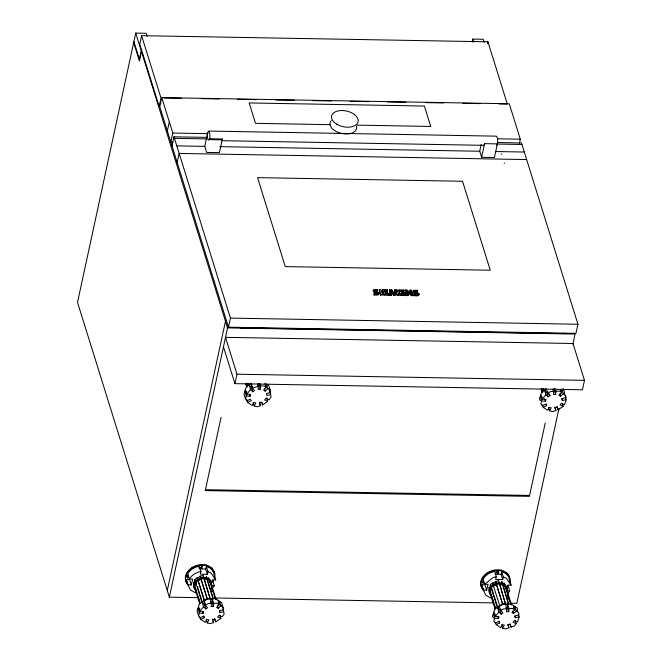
<?xml version="1.0" encoding="UTF-8"?>
<svg xmlns="http://www.w3.org/2000/svg" width="662" height="662" viewBox="0 0 662 662"><rect width="100%" height="100%" fill="white"/><g stroke="black" fill="none" stroke-linecap="round" stroke-linejoin="round"><path stroke-width="0.99" d="M394.279 292.753L394.188 293.39L391.664 289.782L389.438 289.741L389.901 295.269L391.424 295.293L391.598 294.499L390.654 290.577L393.791 294.54L393.617 295.335L394.891 295.36L395.09 294.11M378.978 293.787L378.093 294.995L375.114 295.095L374.088 294.954L374.295 293.349C385.102 294.64 364.448 289.186 377.696 289.575L377.563 291.181L374.849 291.073M374.088 294.954L374.295 293.349M418.773 294.209C419.435 296.609 415.306 295.773 414.015 295.657L414.213 294.052C425.029 295.343 404.366 289.89 417.623 290.287L417.49 291.892L414.768 291.776M414.015 295.657L414.213 294.052M394.891 295.36L395.322 293.2M395.537 292.273L395.586 291.47M188.008 576.594L186.303 575.89L187.826 577.992L188.058 575.352L186.667 576.246L186.303 575.89L188.132 575.179M481.688 581.12L483.202 583.222L483.434 580.582L482.044 581.484L481.688 581.12L483.384 581.824M211.451 603.446L211.112 606.558L213.321 606.45L213.66 603.33L212.345 599.102L210.135 599.218L211.451 603.446L208.116 603.62L205.369 605.473L207.595 607.733L205.774 608.966L203.548 606.706L202.233 602.478L204.053 601.245L205.162 602.37M213.321 606.45L212.005 602.213L212.345 599.102M506.835 608.684L506.488 611.796L508.697 611.68L509.045 608.568L507.721 604.332L505.511 604.447L506.835 608.684L503.492 608.85L500.745 610.712L502.971 612.971L501.151 614.195L498.933 611.945L497.609 607.708L499.429 606.475L500.745 610.712M508.697 611.68L507.382 607.451L507.721 604.332M553.018 388.842L553.804 391.383L553.465 394.494L555.675 394.387L556.014 391.267L555.228 388.735M555.675 394.387L554.351 390.15L554.524 388.594M257.626 383.646L258.42 386.186L258.064 389.355L260.274 389.239L260.629 386.07L259.843 383.53M260.274 389.239L258.958 385.003L259.132 383.422M377.737 290.386C367.782 289.178 388.544 294.722 374.262 294.16M207.703 132.748C206.792 134.378 207.678 143.464 209.581 138.78C210.491 137.15 209.606 128.064 207.703 132.748L204.757 146.376L206.635 152.409L219.428 152.632L222.374 139.003L209.581 138.78M395.404 292.993L395.843 290.676L397.142 295.401L398.822 295.426L398.987 294.631L396.977 289.873L394.767 289.84L394.593 291.28M147.072 36.244L146.145 33.282L135.727 33.1L77.52 302.36L169.34 597.157L198.211 597.67M141.585 35.665L139.748 44.164L159.145 106.441L160.982 97.943L141.585 35.665L487.927 41.797L507.324 104.075L499.057 103.926M139.401 59.315L141.238 50.817M141.461 51.528L139.417 60.97L133.683 42.55M519.43 143.232L520.299 139.194L509.268 103.769L161.76 97.612L159.799 106.698L228.473 327.185L575.973 333.342L577.943 324.256L521.474 142.967L497.758 142.545M167.354 130.96L169.323 121.874M161.76 97.612L172.799 133.037L170.829 142.123L172.782 142.156M172.004 145.897L173.974 136.802L206.966 137.39M177.184 162.504L179.145 153.418L526.646 159.575M167.271 590.529L225.477 321.269M169.34 597.157L227.546 327.897L135.727 33.1M228.473 327.185L230.434 318.099L173.974 136.802M221.067 417.317L205.261 490.608L529.401 496.351L545.215 423.059M234.936 383.646L236.979 374.195L225.502 337.347L573.002 343.504L584.48 380.352L582.444 389.802L234.936 383.646L223.458 346.797M374.634 291.206L374.808 290.411M379.351 289.567L380.658 295.103L382.288 295.136L382.454 294.333L380.981 289.592L379.351 289.567L380.658 295.103M384.175 291.189L387.328 291.297L387.311 289.708L382.636 289.625L382.462 290.419L383.943 295.161L388.842 295.252L388.817 293.655L385.466 293.655L384.994 292.273L387.576 292.356L387.402 293.15L384.821 293.067M383.943 295.161L382.636 289.625M385.301 294.449L385.466 293.655M387.311 289.708L387.328 291.297M387.502 290.502L384.349 290.386L384.779 291.586L387.344 291.594L387.402 293.15M388.817 293.655L388.842 295.252M390.654 290.577L390.481 291.379L393.617 295.335M390.563 291.379L390.737 290.585M389.901 295.269L389.438 289.741M391.664 289.782L391.871 291.239M396.977 289.873L397.2 291.727M400.584 291.479L403.737 291.594L403.721 289.997L399.045 289.915L398.872 290.709L400.353 295.459L405.252 295.542L405.218 293.945L401.875 293.945L401.395 292.563L403.986 292.645L403.812 293.44L401.23 293.357M400.353 295.459L399.045 289.915M403.721 289.997L403.737 291.594M403.911 290.792L400.758 290.676L401.189 291.876L403.746 291.884L403.812 293.44M412.923 294.88L411.441 290.13L410.001 290.105C413.477 298.521 408.479 288.715 405.268 290.022L406.567 295.566L407.991 295.591L408.156 294.789L406.898 291.156L411.499 294.855L412.923 294.88L412.749 295.674L411.325 295.649L406.725 291.95M405.218 293.945L405.252 295.542M406.973 290.055L406.948 291.023M406.567 295.566L405.268 290.022M410.001 290.105L410.548 292.935M411.325 295.649L411.499 294.855M417.623 290.287L417.49 291.892M472.147 42.095L472.8 39.075L483.227 39.257L484.154 42.219M487.522 43.692L487.927 41.797M208.53 131.059L496.318 136.157C498.337 137.812 497.567 141.478 497.369 143.877L494.423 157.506L481.63 157.283L479.751 151.25L481.224 144.432M481.63 157.283L484.576 143.654L497.369 143.877L496.848 145.292M558.918 408.686L516.84 603.314L510.65 603.206M562.841 390.53L563.279 388.511M572.87 344.141L575.046 334.053L227.546 327.897M394.353 292.414L394.767 289.84M394.105 293.547L394.527 291.619M191.293 584.902L189.638 579.614L186.378 579.498L188.025 584.794L191.293 584.902L192.675 579.142L189.406 579.027L187.76 573.739A14.134 10.807 -17.3 0 1 199.279 566.192L200.925 571.48L200.288 574.153L207.33 574.393L207.976 571.72L206.329 566.432L205.683 569.105L207.33 574.393M198.857 567.971L199.279 566.192M196.175 591.207L195.753 592.995L190.342 589.9L188.025 584.794M211.509 583.652L212.436 579.813L215.704 579.92L214.049 574.633A14.134 10.807 -17.3 0 0 206.329 566.432M486.669 590.14L485.023 584.844L481.754 584.736L483.401 590.024L486.669 590.14L488.051 584.372L484.791 584.265L483.144 578.969A14.134 10.807 -17.3 0 1 494.663 571.43L496.31 576.718L495.664 579.391L502.706 579.631L503.352 576.958L501.705 571.67L501.06 574.343L502.706 579.631M491.56 596.445L491.13 598.225L485.726 595.138L483.401 590.024M506.653 589.85L507.812 585.043L511.081 585.158L509.434 579.871A14.134 10.807 -17.3 0 0 501.705 571.67M395.148 293.994L395.578 292.199M484.576 143.654L483.748 145.334L221.538 140.692L222.374 139.003M497.807 573.772L498.552 571.132L496.31 572.514L497.807 573.772L498.809 572.597M244.965 391.689L245.552 389.885L246.868 394.122L250.617 394.469L250.029 396.273L246.281 395.926L244.965 391.689L246.843 391.863M246.943 399.889L247.737 402.43L251.262 400.667L250.335 399.161L246.802 400.924L245.403 398.64L246.281 395.926M198.037 608.783L198.617 607.013L199.932 611.241L203.681 611.589L203.102 613.36L199.353 613.012L198.037 608.783L199.907 608.957M200.305 617.72L200.826 619.409L204.351 617.679L203.416 616.198L199.891 617.927L198.484 615.685L199.353 613.012M540.391 396.72L540.97 394.949L542.286 399.178L546.034 399.525L545.455 401.296L541.706 400.949L540.391 396.72L542.261 396.894M541.706 400.949L540.837 403.621L542.244 405.864L545.769 404.134L546.704 405.616L543.179 407.345L542.393 404.813M493.413 614.013L493.993 612.242L495.308 616.471L499.057 616.818L498.486 618.589L494.729 618.25L493.413 614.013L495.292 614.187M494.729 618.25L493.86 620.923L495.275 623.157L498.792 621.428L499.727 622.917L496.21 624.647L495.681 622.95M202.001 568.509L200.934 567.276L201.902 566.084L202.001 568.509L201.397 567.69L202.158 566.01M194.653 583.81L194.181 582.312L195.356 579.763L194.843 579.664L195.547 581.923L197.789 579.788L197.086 577.529L194.843 579.664M203.11 576.106L203.308 575.675L200.065 576.122L200.76 578.381M202.448 602.503L201.927 602.412L195.762 582.626L198.012 580.491L204.393 600.649L207.371 599.242L200.983 579.084L204.227 578.638L204.028 579.068L207.057 579.631L212.924 598.473M207.057 579.631L207.256 579.2L209.606 580.698L215.39 599.151M204.227 578.638L210.193 598.853L212.204 599.226M490.029 589.048L489.566 587.542L490.741 584.993L490.219 584.902L490.923 587.153L493.173 585.018L492.47 582.759L490.219 584.902M498.486 581.344L498.685 580.905L495.441 581.36L496.144 583.619M502.342 593.723L499.611 583.867L496.359 584.323L502.748 604.48L499.777 605.879L499.553 605.507L497.303 607.642L491.146 587.864L493.389 585.721L499.777 605.879M508.3 603.711L502.632 584.43L504.982 585.928L510.766 604.381M505.569 604.083L499.611 583.867M259.396 402.273L260.447 405.657L257.204 406.758L254.175 405.988L255.83 402.943L253.827 402.43L252.164 405.475L247.737 402.43M212.502 619.202L213.553 622.586L210.317 623.67L207.28 622.909L208.927 619.913L206.916 619.417L205.27 622.404L200.826 619.409M554.847 407.138L555.906 410.523L552.671 411.607L549.634 410.845L551.281 407.85L549.27 407.353L547.623 410.349L543.179 407.345M507.878 624.432L508.929 627.816L505.694 628.9L502.665 628.147L504.312 625.151L502.301 624.647L500.654 627.642L496.21 624.647M495.308 616.471L498.933 611.945M246.868 394.122L250.501 389.504L249.185 385.276L251.014 384.018L252.114 385.168M199.932 611.241L203.548 606.706M542.286 399.178L545.902 394.643L544.586 390.415L546.407 389.182L547.722 393.418L549.948 395.669L548.128 396.902L545.902 394.643M515.185 620.228L516.236 623.612L514.316 626.02L511.072 627.104L510.079 624.249L507.936 624.961L508.929 627.816M248.283 383.389L248.862 385.276L250.559 383.646M201.927 602.412L204.169 600.269M545.778 388.925L544.28 390.348L543.692 388.462M265.189 385.64L266.571 384.357L267.887 388.586L270.253 390.208L270.501 392.674L266.637 393.418L266.836 395.388L270.708 394.635L270.99 397.291L269.053 399.749L265.876 398.342L264.601 399.964L267.771 401.371L262.599 404.929L261.606 402.016L259.463 402.753L260.447 405.657M265.007 383.281L266.331 387.518L263.567 390.075L265.131 391.143L267.887 388.586M218.237 602.834L219.618 601.576L218.046 600.525L219.362 604.754L216.615 607.269L218.179 608.328L220.934 605.813L219.618 601.576M560.59 390.77L561.964 389.521L563.288 393.749L565.646 395.346L565.911 397.763L562.046 398.499L562.253 400.427L566.151 399.889L564.487 404.714L561.31 403.332L560.035 404.929L563.213 406.319L558.049 409.811L557.048 406.948L554.905 407.668L555.906 410.523M560.664 389.306L561.715 392.69L558.968 395.206L560.532 396.265L563.288 393.749M513.621 608.072L514.995 606.814L513.422 605.755L514.746 609.992L511.991 612.499L513.563 613.558L516.31 611.043L514.995 606.814M484.791 584.265L492.76 577.719L496.31 576.718M373.591 290.535C371.97 292.579 376.19 292.968 377.348 293.663M413.518 291.247C411.847 293.498 416.489 293.473 417.441 294.631M251.212 383.455L246.322 386.815L243.972 394.055L245.403 398.64M251.014 384.018L252.33 388.255L254.539 390.547L252.718 391.805L251.403 387.568L252.619 386.732M205.774 608.966L204.459 604.737L205.667 603.909M545.794 389.173L541.731 391.921L539.406 399.037L540.482 400.742M548.128 396.902L546.804 392.674L548.02 391.846M547.722 393.418L550.47 391.556L553.804 391.383M213.553 622.586L212.552 619.731L214.695 619.011L215.696 621.866L220.86 618.374L219.809 614.99M501.151 614.195L499.835 609.967L501.043 609.148M197.781 579.407L197.309 577.901L200.288 576.503L200.065 576.122M204.393 600.649L198.236 580.864L201.207 579.465L200.983 579.084M194.206 586.284L193.734 584.778L194.247 584.538M208.174 577.976L208.679 577.736L209.151 579.242M209.482 580.177L209.986 579.937M195.166 587.5L194.661 587.74L194.587 585.175L195.108 585.274L196.283 582.726L195.762 582.626M216.193 599.855L210.913 582.899L210.4 583.131L209.531 581.666M493.157 584.645L492.693 583.139L495.664 581.732L495.441 581.36M493.612 586.102L496.583 584.695L496.359 584.323M489.582 591.522L489.119 590.016L489.623 589.776M503.55 583.205L504.055 582.965L504.758 585.225M504.858 585.407L505.363 585.167M504.469 586.168L504.982 585.928M252.33 388.255L258.42 386.186M191.558 567.831L195.182 566.713M486.942 573.06L490.567 571.943M220.934 605.813L223.301 607.402L223.566 609.826L219.693 610.563L219.908 612.491L223.773 611.754L224.062 614.369L222.134 616.777L218.957 615.395L217.682 616.992L220.86 618.374M514.755 616.032L515.284 617.72L519.149 616.984L517.51 622.015L514.333 620.633L513.058 622.23L516.236 623.612M201.579 578.274L203.201 578.042M207.148 598.87L210.392 598.415M502.524 604.108L505.768 603.653M257.485 385.085L258.958 385.003M260.629 386.07L263.964 385.896L266.331 387.518M552.878 390.224L554.351 390.15M556.014 391.267L559.349 391.101L561.715 392.69M210.524 602.288L212.005 602.213M213.66 603.33L217.004 603.156L219.362 604.754M505.909 607.526L507.382 607.451M509.045 608.568L512.38 608.395L514.746 609.992M501.217 153.923L501.821 154.254M164.085 97.993L181.661 98.307M201.306 98.655L218.874 98.961M237.484 99.292L256.095 99.623M275.74 99.97L294.35 100.301M312.96 100.632L331.571 100.963M350.181 101.294L368.792 101.617M387.394 101.948L406.005 102.279M425.649 102.627L443.226 102.941M462.87 103.289L480.447 103.603M330.048 124.663L255.515 123.347L249.16 102.949L424.375 106.052L430.722 126.45L357.232 125.143M172.799 133.037L207.86 133.658M497.617 138.797L520.299 139.194M174.454 138.341L206.42 138.912M497.203 144.059L521.954 144.498M209.349 139.616L222.134 139.839M176.795 145.88L204.757 146.376M219.61 146.641L479.751 151.25M495.615 151.532L524.304 152.037M380.824 294.309L382.454 294.333M384.117 294.367L389.016 294.449M390.075 294.474L391.598 294.499M393.791 294.54L395.065 294.557M397.316 294.598L398.987 294.631M400.527 294.656L405.425 294.747M406.741 294.764L408.156 294.789M230.434 318.099L577.943 324.256M236.979 374.195L584.48 380.352M205.46 489.698L529.6 495.441M214.711 597.96L493.124 602.892M504.154 163.34L504.552 163.018M495.019 574.136L501.06 574.343M199.643 568.898L205.683 569.105M506.43 590.81L509.69 590.918L508.044 585.63M211.865 585.605L214.314 585.688L212.667 580.4M376.645 290.27L377.53 290.378L377.563 291.181M414.18 294.863C428.463 295.434 407.701 289.89 417.656 291.09M496.972 571.596L498.527 571.869M499.405 584.306L502.433 584.869M489.119 590.016L489.044 587.442L489.566 587.542M491.146 587.864L491.659 587.955L490.484 590.504L489.971 590.405L490.037 592.978M193.734 584.778L193.668 582.212L194.181 582.312M248.862 385.276L249.384 385.375M503.352 576.958L506.364 578.183L511.081 585.158M207.976 571.72L210.988 572.944L215.704 579.92M483.326 589.768A14.978 11.461 -17.3 0 1 484.112 575.468A14.978 11.461 -17.3 0 1 501.589 570.255L507.415 573.424L509.409 576.619A14.978 11.461 -17.3 0 1 510.071 582.56M187.95 584.529A14.978 11.461 -17.3 0 1 188.736 570.239A14.978 11.461 -17.3 0 1 206.205 565.025L212.039 568.195L214.033 571.389A14.978 11.461 -17.3 0 1 214.695 577.322M501.589 570.255L507.415 573.424L507.961 575.303M206.205 565.025L212.039 568.195L212.85 571M561.864 389.165L564.223 390.762L564.545 393.741M516.31 611.043L518.677 612.64L518.942 615.056L515.069 615.792L515.284 617.72M266.463 384.01L268.822 385.623L270.253 390.208M200.934 567.276L201.397 567.69M509.409 576.619L505.04 572.2A14.978 11.461 -17.3 0 0 485.453 575.088A14.978 11.461 -17.3 0 0 483.881 590.794M214.033 571.389L209.664 566.97A14.978 11.461 -17.3 0 0 190.284 569.676A14.978 11.461 -17.3 0 0 188.174 585.241M544.586 390.415L546.804 392.674M497.609 607.708L499.835 609.967M202.233 602.478L204.459 604.737M249.185 385.276L251.403 387.568M250.501 389.504L252.718 391.805M482.044 581.484L483.202 583.222M186.667 576.246L187.826 577.992M493.504 618.043L492.429 616.339L494.754 609.214L502.069 604.265L510.948 603.81L517.245 608.055L517.576 611.043M504.907 586.904L505.776 588.369L506.289 588.129L506.339 589.842M406.633 291.95L406.973 292.712M398.218 294.052L398.822 295.426M395.677 291.47L397.142 295.401M407.478 294.127L407.991 295.591M472.8 39.075L473.727 42.037M564.363 333.135L564.512 333.598L240.364 327.847L240.223 327.392M565.125 395.222L565.911 397.763M565.34 397.15L566.126 399.691M561.732 398.739L562.253 400.427M559.746 393.725L560.532 396.265M562.419 403.779L563.213 406.319M556.999 406.418L558.049 409.811M549.419 393.981L549.948 395.669M548.583 407.461L549.634 410.845M542.443 389.223L543.03 391.11M541.93 389.124L542.807 391.954M541.624 388.627L542.509 391.457M544.669 398.756L545.455 401.296M546.175 403.928L546.704 405.616M541.119 388.867L542.294 392.64M518.363 614.452L519.149 616.984M506.066 587.426L511.569 605.085M508.706 598.233L509.583 601.063M512.769 611.018L513.563 613.558M507.406 595.585L508.284 598.415M502.417 583.727L501.713 581.468L501.978 583.412M502.632 584.43L508.797 604.216M498.685 580.905L499.388 583.164M502.93 595.61L505.272 603.148M510.021 623.72L511.072 627.104M495.664 581.732L496.128 583.239M496.583 584.695L502.748 604.48M403.746 291.884L403.986 292.645M491.957 588.899L493.422 593.607M494.009 595.494L497.526 606.797M501.606 624.754L502.665 628.147M489.044 587.442L489.516 588.948M489.971 590.405L495.54 608.304M491.345 595.179L493.48 602.155M494.655 605.929L495.532 608.75M497.956 616.901L498.486 618.589M499.198 621.221L499.727 622.917M495.027 608.99L489.822 592.275L489.772 590.562M387.344 291.594L387.576 292.356M269.186 388.437L270.501 392.674M269.657 391.25L270.708 394.635M264.337 388.611L265.131 391.143M266.72 397.986L267.771 401.371M261.804 402.388L262.599 404.929M253.124 402.604L254.175 405.988M246.727 383.257L247.613 386.078M246.504 384.101L247.389 386.922M249.508 394.577L250.029 396.273M245.685 383.886L246.57 386.707M246.281 399.227L246.802 400.924M133.889 41.607L139.624 60.027M222.242 605.589L223.566 609.826M222.986 609.214L223.773 611.754M219.379 610.794L219.908 612.491M217.393 605.788L218.179 608.328M211.443 588.468L212.32 591.298M207.032 578.497L206.337 576.238L206.602 578.174M207.256 579.2L213.421 598.986M203.308 575.675L204.012 577.926M204.318 580.011L209.895 597.91M214.645 618.482L215.696 621.866M200.288 576.503L200.751 578.009M201.207 579.465L207.371 599.242M204.053 601.245L205.369 605.473M197.458 586.491L199.51 593.086M200.098 594.972L202.15 601.568M206.23 619.524L207.28 622.909M193.668 582.212L194.371 584.472M194.587 585.175L200.164 603.074M195.464 588.444L196.341 591.274M198.103 596.925L198.981 599.747M202.58 611.663L203.102 613.36M203.822 615.991L204.351 617.679M194.438 587.037L199.651 603.761M199.37 616.231L199.891 617.927M198.484 615.685L197.053 611.1L199.378 603.984L206.693 599.036L215.572 598.572L221.869 602.817L222.2 605.804M411.483 291.685L411.896 293.192M390.944 293.332L391.424 295.293M496.194 571.455L496.31 572.514M210.913 582.899L210.955 584.612M356.495 126.003A13.554 8.01 12.2 0 1 345.399 133.964A13.554 8.01 12.2 0 1 330.115 124.837L330.032 124.572A13.571 8.018 12.2 0 1 330.694 121.403M331.149 120.757A13.571 8.018 12.2 0 1 331.323 120.55M490.947 595.039A9.045 6.918 -17.3 0 1 494.473 583.785A9.045 6.918 -17.3 0 1 506.736 587.79M483.434 589.089A14.134 10.807 -17.3 0 1 481.754 584.736M489.988 594.302A9.045 6.918 -17.3 0 1 496.93 583.727A9.045 6.918 -17.3 0 1 506.976 590.338M509.69 590.918A14.134 10.807 -17.3 0 1 508.027 593.193M213.536 580.375A14.978 11.461 -17.3 0 1 212.618 581.824M187.089 582.229A14.134 10.807 -17.3 0 1 186.378 579.498M195.571 589.809A9.045 6.918 -17.3 0 1 194.396 588.369M194.016 587.558A9.045 6.918 -17.3 0 1 200.751 577.934A9.045 6.918 -17.3 0 1 211.352 582.56M194.611 589.072A9.045 6.918 -17.3 0 1 201.554 578.489A9.045 6.918 -17.3 0 1 211.592 585.1M214.314 585.688A14.134 10.807 -17.3 0 1 212.651 587.964M189.406 579.027A14.134 10.807 -17.3 0 1 200.925 571.48M462.548 181.272L257.551 177.639L285.256 266.596L490.252 270.228L462.548 181.272M336.743 124.216A13.554 8.01 12.2 0 0 358.092 121.742A13.554 8.01 12.2 0 0 339.697 110.653A13.554 8.01 12.2 0 0 336.743 124.216"/></g></svg>
